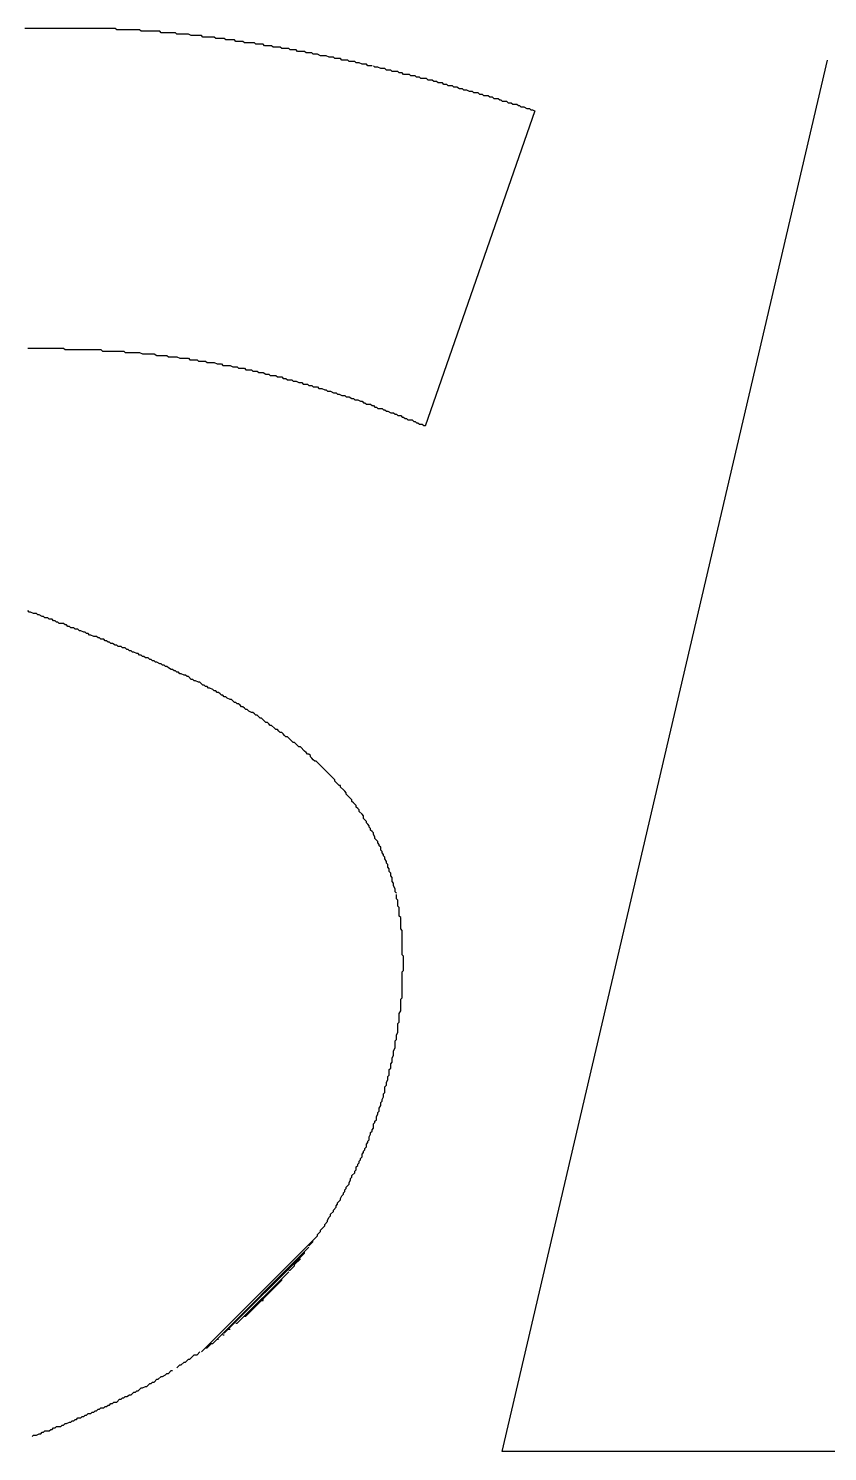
# Model space of a CAD drawing. Extents: x 168 to 388, y 259 to 356.
# Drawn here: x 223.382 to 223.939, y 307.776 to 308.768 of the extents above; entities that cross this region are included whole.
import ezdxf

# ---------------------------------------------------------------- set-up
doc = ezdxf.new("R2010")
doc.units = 0
doc.header["$MEASUREMENT"] = 0
doc.layers.get('0').update_dxf_attribs({"linetype": 'CONTINUOUS'})

msp = doc.modelspace()

# ---------------------------------------------------------------- linework, layer by layer
at = {"color": 7, "linetype": 'Continuous'}
for p, q in [((223.443, 308.768), (223.38, 308.768)), ((223.444, 308.767), (223.443, 308.768)), ((223.46, 308.767), (223.444, 308.767)), ((223.461, 308.766), (223.46, 308.767)), ((223.474, 308.766), (223.461, 308.766)), ((223.475, 308.765), (223.474, 308.766)), ((223.485, 308.765), (223.475, 308.765)), ((223.486, 308.764), (223.485, 308.765)), ((223.494, 308.764), (223.486, 308.764)), ((223.496, 308.763), (223.494, 308.764)), ((223.503, 308.763), (223.496, 308.763)), ((223.504, 308.762), (223.503, 308.763)), ((223.512, 308.762), (223.504, 308.762)), ((223.513, 308.761), (223.512, 308.762)), ((223.519, 308.761), (223.513, 308.761)), ((223.52, 308.76), (223.519, 308.761)), ((223.526, 308.76), (223.52, 308.76)), ((223.527, 308.759), (223.526, 308.76)), ((223.532, 308.759), (223.527, 308.759)), ((223.533, 308.758), (223.532, 308.759)), ((223.54, 308.758), (223.533, 308.758)), ((223.541, 308.757), (223.54, 308.758)), ((223.546, 308.757), (223.541, 308.757)), ((223.547, 308.756), (223.546, 308.757)), ((223.552, 308.756), (223.547, 308.756)), ((223.553, 308.755), (223.552, 308.756)), ((223.558, 308.755), (223.553, 308.755)), ((223.559, 308.754), (223.558, 308.755)), ((223.564, 308.754), (223.559, 308.754)), ((223.565, 308.753), (223.564, 308.754)), ((223.569, 308.753), (223.565, 308.753)), ((223.57, 308.752), (223.569, 308.753)), ((223.575, 308.752), (223.57, 308.752)), ((223.576, 308.751), (223.575, 308.752)), ((223.58, 308.751), (223.576, 308.751)), ((223.581, 308.75), (223.58, 308.751)), ((223.584, 308.75), (223.581, 308.75)), ((223.586, 308.749), (223.584, 308.75)), ((223.59, 308.749), (223.586, 308.749)), ((223.592, 308.748), (223.59, 308.749)), ((223.595, 308.748), (223.592, 308.748)), ((223.596, 308.747), (223.595, 308.748)), ((223.6, 308.747), (223.596, 308.747)), ((223.601, 308.746), (223.6, 308.747)), ((223.605, 308.746), (223.601, 308.746)), ((223.606, 308.745), (223.605, 308.746)), ((223.61, 308.745), (223.606, 308.745)), ((223.611, 308.744), (223.61, 308.745)), ((223.613, 308.744), (223.611, 308.744)), ((223.615, 308.743), (223.613, 308.744)), ((223.618, 308.743), (223.615, 308.743)), ((223.619, 308.742), (223.618, 308.743)), ((223.622, 308.742), (223.619, 308.742)), ((223.624, 308.741), (223.623, 308.742)), ((223.626, 308.741), (223.624, 308.741)), ((223.628, 308.74), (223.626, 308.741)), ((223.631, 308.74), (223.628, 308.74)), ((223.632, 308.739), (223.631, 308.74)), ((223.635, 308.739), (223.632, 308.739)), ((223.636, 308.738), (223.635, 308.739)), ((223.64, 308.738), (223.636, 308.738)), ((223.641, 308.737), (223.64, 308.738)), ((223.71275, 307.77556), (223.93947, 308.74579)), ((223.643, 308.737), (223.641, 308.737)), ((223.644, 308.736), (223.643, 308.737)), ((223.648, 308.736), (223.644, 308.736)), ((223.649, 308.735), (223.648, 308.736)), ((223.652, 308.735), (223.649, 308.735)), ((223.653, 308.734), (223.652, 308.735)), ((223.655, 308.734), (223.653, 308.734)), ((223.656, 308.733), (223.655, 308.734)), ((223.66, 308.733), (223.656, 308.733)), ((223.661, 308.732), (223.66, 308.733)), ((223.664, 308.732), (223.661, 308.732)), ((223.665, 308.731), (223.664, 308.732)), ((223.667, 308.731), (223.665, 308.731)), ((223.668, 308.73), (223.667, 308.731)), ((223.671, 308.73), (223.668, 308.73)), ((223.672, 308.729), (223.671, 308.73)), ((223.674, 308.729), (223.672, 308.729)), ((223.675, 308.728), (223.674, 308.729)), ((223.678, 308.728), (223.675, 308.728)), ((223.679, 308.727), (223.678, 308.728)), ((223.681, 308.727), (223.679, 308.727)), ((223.683, 308.726), (223.681, 308.727)), ((223.685, 308.726), (223.683, 308.726)), ((223.686, 308.725), (223.685, 308.726)), ((223.688, 308.725), (223.686, 308.725)), ((223.69, 308.724), (223.688, 308.725)), ((223.692, 308.724), (223.69, 308.724)), ((223.693, 308.723), (223.692, 308.724)), ((223.696, 308.723), (223.693, 308.723)), ((223.697, 308.722), (223.696, 308.723)), ((223.699, 308.722), (223.697, 308.722)), ((223.7, 308.721), (223.699, 308.722)), ((223.703, 308.721), (223.7, 308.721)), ((223.704, 308.72), (223.703, 308.721)), ((223.706, 308.72), (223.704, 308.72)), ((223.707, 308.719), (223.706, 308.72)), ((223.71, 308.719), (223.707, 308.719)), ((223.711, 308.718), (223.71, 308.719)), ((223.712, 308.718), (223.711, 308.718)), ((223.713, 308.717), (223.712, 308.718)), ((223.73551, 308.71048), (223.65892, 308.49071)), ((223.716, 308.717), (223.713, 308.717)), ((223.717, 308.716), (223.716, 308.717)), ((223.719, 308.716), (223.717, 308.716)), ((223.72, 308.715), (223.719, 308.716)), ((223.723, 308.715), (223.72, 308.715)), ((223.724, 308.714), (223.723, 308.715)), ((223.725, 308.714), (223.724, 308.714)), ((223.726, 308.713), (223.725, 308.714)), ((223.728, 308.713), (223.726, 308.713)), ((223.73, 308.712), (223.728, 308.713)), ((223.732, 308.712), (223.73, 308.712)), ((223.733, 308.711), (223.732, 308.712)), ((223.734, 308.711), (223.733, 308.711)), ((223.736, 308.71), (223.734, 308.711)), ((223.382, 308.545), (223.407, 308.545)), ((223.407, 308.545), (223.408, 308.544)), ((223.408, 308.544), (223.433, 308.544)), ((223.433, 308.544), (223.434, 308.543)), ((223.434, 308.543), (223.449, 308.543)), ((223.449, 308.543), (223.45, 308.542)), ((223.45, 308.542), (223.46, 308.542)), ((223.46, 308.542), (223.462, 308.541)), ((223.462, 308.541), (223.47, 308.541)), ((223.47, 308.541), (223.472, 308.54)), ((223.472, 308.54), (223.479, 308.54)), ((223.479, 308.54), (223.48, 308.539)), ((223.48, 308.539), (223.486, 308.539)), ((223.486, 308.539), (223.488, 308.538)), ((223.488, 308.538), (223.494, 308.538)), ((223.494, 308.538), (223.495, 308.537)), ((223.495, 308.537), (223.5, 308.537)), ((223.5, 308.537), (223.501, 308.536)), ((223.501, 308.536), (223.506, 308.536)), ((223.506, 308.536), (223.507, 308.535)), ((223.507, 308.535), (223.512, 308.535)), ((223.512, 308.535), (223.514, 308.534)), ((223.514, 308.534), (223.517, 308.534)), ((223.517, 308.534), (223.518, 308.533)), ((223.518, 308.533), (223.523, 308.533)), ((223.523, 308.533), (223.525, 308.532)), ((223.525, 308.532), (223.528, 308.532)), ((223.528, 308.532), (223.529, 308.531)), ((223.529, 308.531), (223.533, 308.531)), ((223.533, 308.531), (223.534, 308.53)), ((223.534, 308.53), (223.538, 308.53)), ((223.538, 308.53), (223.539, 308.529)), ((223.539, 308.529), (223.542, 308.529)), ((223.542, 308.529), (223.543, 308.528)), ((223.543, 308.528), (223.546, 308.528)), ((223.546, 308.528), (223.548, 308.527)), ((223.548, 308.527), (223.55, 308.527)), ((223.55, 308.527), (223.551, 308.526)), ((223.551, 308.526), (223.555, 308.526)), ((223.555, 308.526), (223.556, 308.525)), ((223.556, 308.525), (223.559, 308.525)), ((223.559, 308.525), (223.56, 308.524)), ((223.56, 308.524), (223.562, 308.524)), ((223.562, 308.524), (223.563, 308.523)), ((223.563, 308.523), (223.566, 308.523)), ((223.566, 308.523), (223.567, 308.522)), ((223.567, 308.522), (223.569, 308.522)), ((223.569, 308.522), (223.571, 308.521)), ((223.571, 308.521), (223.573, 308.521)), ((223.573, 308.521), (223.574, 308.52)), ((223.574, 308.52), (223.577, 308.52)), ((223.577, 308.52), (223.578, 308.519)), ((223.578, 308.519), (223.58, 308.519)), ((223.58, 308.519), (223.581, 308.518)), ((223.581, 308.518), (223.584, 308.518)), ((223.584, 308.518), (223.585, 308.517)), ((223.585, 308.517), (223.587, 308.517)), ((223.587, 308.517), (223.589, 308.516)), ((223.589, 308.516), (223.59, 308.516)), ((223.59, 308.516), (223.591, 308.515)), ((223.591, 308.515), (223.593, 308.515)), ((223.593, 308.515), (223.595, 308.514)), ((223.595, 308.514), (223.597, 308.514)), ((223.597, 308.514), (223.598, 308.513)), ((223.598, 308.513), (223.599, 308.513)), ((223.599, 308.513), (223.601, 308.512)), ((223.601, 308.512), (223.603, 308.512)), ((223.603, 308.512), (223.604, 308.511)), ((223.604, 308.511), (223.606, 308.511)), ((223.606, 308.511), (223.608, 308.51)), ((223.608, 308.51), (223.609, 308.51)), ((223.609, 308.51), (223.61, 308.509)), ((223.61, 308.509), (223.612, 308.509)), ((223.612, 308.509), (223.614, 308.508)), ((223.614, 308.508), (223.615, 308.508)), ((223.615, 308.508), (223.616, 308.507)), ((223.616, 308.507), (223.617, 308.507)), ((223.617, 308.507), (223.618, 308.506)), ((223.618, 308.506), (223.621, 308.506)), ((223.621, 308.506), (223.622, 308.505)), ((223.622, 308.505), (223.623, 308.505)), ((223.623, 308.505), (223.624, 308.504)), ((223.624, 308.504), (223.625, 308.504)), ((223.625, 308.504), (223.626, 308.503)), ((223.626, 308.503), (223.629, 308.503)), ((223.629, 308.503), (223.63, 308.502)), ((223.63, 308.502), (223.631, 308.502)), ((223.631, 308.502), (223.632, 308.501)), ((223.632, 308.501), (223.633, 308.501)), ((223.633, 308.501), (223.635, 308.5)), ((223.635, 308.5), (223.637, 308.5)), ((223.637, 308.5), (223.638, 308.499)), ((223.638, 308.499), (223.639, 308.499)), ((223.639, 308.499), (223.64, 308.498)), ((223.64, 308.498), (223.642, 308.498)), ((223.642, 308.498), (223.643, 308.497)), ((223.643, 308.497), (223.644, 308.497)), ((223.644, 308.497), (223.645, 308.496)), ((223.645, 308.496), (223.646, 308.496)), ((223.646, 308.496), (223.647, 308.495)), ((223.647, 308.495), (223.65, 308.495)), ((223.65, 308.495), (223.651, 308.494)), ((223.651, 308.494), (223.652, 308.494)), ((223.652, 308.494), (223.653, 308.493)), ((223.653, 308.493), (223.654, 308.493)), ((223.654, 308.493), (223.655, 308.492)), ((223.655, 308.492), (223.657, 308.492)), ((223.657, 308.492), (223.658, 308.491)), ((223.658, 308.491), (223.659, 308.491)), ((223.383, 308.361), (223.382, 308.362)), ((223.384, 308.361), (223.383, 308.361)), ((223.386, 308.36), (223.384, 308.361)), ((223.388, 308.36), (223.386, 308.36)), ((223.389, 308.359), (223.388, 308.36)), ((223.39, 308.359), (223.389, 308.359)), ((223.392, 308.358), (223.39, 308.359)), ((223.393, 308.358), (223.392, 308.358)), ((223.394, 308.357), (223.393, 308.358)), ((223.396, 308.357), (223.394, 308.357)), ((223.397, 308.356), (223.396, 308.357)), ((223.399, 308.356), (223.397, 308.356)), ((223.4, 308.355), (223.399, 308.356)), ((223.401, 308.355), (223.4, 308.355)), ((223.402, 308.354), (223.401, 308.355)), ((223.403, 308.354), (223.402, 308.354)), ((223.404, 308.353), (223.403, 308.354)), ((223.407, 308.353), (223.404, 308.353)), ((223.408, 308.352), (223.407, 308.353)), ((223.409, 308.352), (223.408, 308.352)), ((223.41, 308.351), (223.409, 308.352)), ((223.411, 308.351), (223.41, 308.351)), ((223.412, 308.35), (223.411, 308.351)), ((223.414, 308.35), (223.412, 308.35)), ((223.415, 308.349), (223.414, 308.35)), ((223.417, 308.349), (223.415, 308.349)), ((223.418, 308.348), (223.417, 308.349)), ((223.419, 308.348), (223.418, 308.348)), ((223.421, 308.347), (223.419, 308.348)), ((223.422, 308.347), (223.421, 308.347)), ((223.423, 308.346), (223.422, 308.347)), ((223.424, 308.346), (223.423, 308.346)), ((223.425, 308.345), (223.424, 308.346)), ((223.426, 308.345), (223.425, 308.345)), ((223.428, 308.344), (223.426, 308.345)), ((223.43, 308.344), (223.428, 308.344)), ((223.431, 308.343), (223.43, 308.344)), ((223.432, 308.343), (223.431, 308.343)), ((223.433, 308.342), (223.432, 308.343)), ((223.435, 308.342), (223.433, 308.342)), ((223.436, 308.341), (223.435, 308.342)), ((223.437, 308.341), (223.436, 308.341)), ((223.438, 308.34), (223.437, 308.341)), ((223.439, 308.34), (223.438, 308.34)), ((223.44, 308.339), (223.439, 308.34)), ((223.441, 308.339), (223.44, 308.339)), ((223.443, 308.338), (223.441, 308.339)), ((223.444, 308.338), (223.443, 308.338)), ((223.445, 308.337), (223.444, 308.338)), ((223.447, 308.337), (223.445, 308.337)), ((223.448, 308.336), (223.447, 308.337)), ((223.45, 308.336), (223.448, 308.336)), ((223.451, 308.335), (223.45, 308.336)), ((223.452, 308.335), (223.451, 308.335)), ((223.453, 308.334), (223.452, 308.335)), ((223.454, 308.334), (223.453, 308.334)), ((223.455, 308.333), (223.454, 308.334)), ((223.456, 308.333), (223.455, 308.333)), ((223.458, 308.332), (223.456, 308.333)), ((223.459, 308.332), (223.458, 308.332)), ((223.46, 308.331), (223.459, 308.332)), ((223.461, 308.331), (223.46, 308.331)), ((223.462, 308.33), (223.461, 308.331)), ((223.463, 308.33), (223.462, 308.33)), ((223.464, 308.329), (223.463, 308.33)), ((223.466, 308.329), (223.464, 308.329)), ((223.467, 308.328), (223.466, 308.329)), ((223.468, 308.328), (223.467, 308.328)), ((223.469, 308.327), (223.468, 308.328)), ((223.47, 308.327), (223.469, 308.327)), ((223.471, 308.326), (223.47, 308.327)), ((223.472, 308.326), (223.471, 308.326)), ((223.474, 308.325), (223.472, 308.326)), ((223.475, 308.325), (223.474, 308.325)), ((223.476, 308.324), (223.475, 308.325)), ((223.477, 308.324), (223.476, 308.324)), ((223.478, 308.323), (223.477, 308.324)), ((223.479, 308.323), (223.478, 308.323)), ((223.48, 308.322), (223.479, 308.323)), ((223.482, 308.321), (223.48, 308.322)), ((223.483, 308.321), (223.482, 308.321)), ((223.484, 308.32), (223.483, 308.321)), ((223.485, 308.32), (223.484, 308.32)), ((223.486, 308.319), (223.485, 308.32)), ((223.487, 308.319), (223.486, 308.319)), ((223.488, 308.318), (223.487, 308.319)), ((223.489, 308.318), (223.488, 308.318)), ((223.491, 308.317), (223.489, 308.318)), ((223.492, 308.317), (223.491, 308.317)), ((223.493, 308.316), (223.492, 308.317)), ((223.494, 308.316), (223.493, 308.316)), ((223.496, 308.314), (223.494, 308.316)), ((223.497, 308.314), (223.496, 308.314)), ((223.498, 308.313), (223.497, 308.314)), ((223.499, 308.313), (223.498, 308.313)), ((223.501, 308.312), (223.499, 308.313)), ((223.502, 308.312), (223.501, 308.312)), ((223.503, 308.311), (223.502, 308.312)), ((223.504, 308.31), (223.503, 308.311)), ((223.505, 308.31), (223.504, 308.31)), ((223.506, 308.309), (223.505, 308.31)), ((223.507, 308.309), (223.506, 308.309)), ((223.508, 308.308), (223.507, 308.309)), ((223.509, 308.308), (223.508, 308.308)), ((223.511, 308.307), (223.509, 308.308)), ((223.512, 308.306), (223.511, 308.307)), ((223.513, 308.306), (223.512, 308.306)), ((223.514, 308.305), (223.513, 308.306)), ((223.515, 308.305), (223.514, 308.305)), ((223.516, 308.304), (223.515, 308.305)), ((223.517, 308.303), (223.516, 308.304)), ((223.518, 308.303), (223.517, 308.303)), ((223.519, 308.302), (223.518, 308.303)), ((223.52, 308.302), (223.519, 308.302)), ((223.521, 308.301), (223.52, 308.302)), ((223.523, 308.3), (223.521, 308.301)), ((223.524, 308.3), (223.523, 308.3)), ((223.525, 308.299), (223.524, 308.3)), ((223.526, 308.298), (223.525, 308.299)), ((223.527, 308.298), (223.526, 308.298)), ((223.528, 308.297), (223.527, 308.298)), ((223.529, 308.297), (223.528, 308.297)), ((223.53, 308.296), (223.529, 308.297)), ((223.531, 308.295), (223.53, 308.296)), ((223.532, 308.295), (223.531, 308.295)), ((223.533, 308.294), (223.532, 308.295)), ((223.534, 308.293), (223.533, 308.294)), ((223.535, 308.293), (223.534, 308.293)), ((223.536, 308.292), (223.535, 308.293)), ((223.538, 308.291), (223.536, 308.292)), ((223.539, 308.291), (223.538, 308.291)), ((223.54, 308.29), (223.539, 308.291)), ((223.541, 308.289), (223.54, 308.29)), ((223.542, 308.289), (223.541, 308.289)), ((223.544, 308.287), (223.542, 308.289)), ((223.545, 308.287), (223.544, 308.287)), ((223.547, 308.285), (223.545, 308.287)), ((223.548, 308.284), (223.547, 308.285)), ((223.549, 308.284), (223.548, 308.284)), ((223.55, 308.283), (223.549, 308.284)), ((223.551, 308.282), (223.55, 308.283)), ((223.552, 308.282), (223.551, 308.282)), ((223.554, 308.28), (223.552, 308.282)), ((223.555, 308.279), (223.554, 308.28)), ((223.556, 308.279), (223.555, 308.279)), ((223.557, 308.278), (223.556, 308.279)), ((223.558, 308.277), (223.557, 308.278)), ((223.559, 308.277), (223.558, 308.277)), ((223.56, 308.276), (223.559, 308.277)), ((223.561, 308.275), (223.56, 308.276)), ((223.562, 308.274), (223.561, 308.275)), ((223.563, 308.274), (223.562, 308.274)), ((223.564, 308.273), (223.563, 308.274)), ((223.567, 308.27), (223.564, 308.273)), ((223.568, 308.27), (223.567, 308.27)), ((223.57, 308.268), (223.568, 308.27)), ((223.571, 308.267), (223.57, 308.268)), ((223.572, 308.267), (223.571, 308.267)), ((223.575, 308.264), (223.572, 308.267)), ((223.576, 308.263), (223.575, 308.264)), ((223.577, 308.262), (223.576, 308.263)), ((223.578, 308.262), (223.577, 308.262)), ((223.579, 308.261), (223.578, 308.262)), ((223.579, 308.26), (223.579, 308.261)), ((223.58, 308.259), (223.579, 308.26)), ((223.581, 308.258), (223.58, 308.259)), ((223.582, 308.257), (223.581, 308.258)), ((223.583, 308.257), (223.582, 308.257)), ((223.584, 308.256), (223.583, 308.257)), ((223.587, 308.253), (223.584, 308.256)), ((223.593, 308.247), (223.587, 308.253)), ((223.594, 308.246), (223.593, 308.247)), ((223.596, 308.244), (223.594, 308.246)), ((223.596, 308.243), (223.596, 308.244)), ((223.599, 308.24), (223.596, 308.243)), ((223.6, 308.24), (223.599, 308.24)), ((223.6, 308.239), (223.6, 308.24)), ((223.602, 308.237), (223.6, 308.239)), ((223.603, 308.236), (223.602, 308.237)), ((223.604, 308.235), (223.603, 308.236)), ((223.604, 308.234), (223.604, 308.235)), ((223.606, 308.232), (223.604, 308.234)), ((223.607, 308.231), (223.606, 308.232)), ((223.608, 308.23), (223.607, 308.231)), ((223.608, 308.229), (223.608, 308.23)), ((223.609, 308.228), (223.608, 308.229)), ((223.61, 308.227), (223.609, 308.228)), ((223.611, 308.226), (223.61, 308.227)), ((223.611, 308.225), (223.611, 308.226)), ((223.612, 308.224), (223.611, 308.225)), ((223.613, 308.223), (223.612, 308.224)), ((223.613, 308.222), (223.613, 308.223)), ((223.615, 308.22), (223.613, 308.222)), ((223.616, 308.219), (223.615, 308.22)), ((223.616, 308.217), (223.616, 308.219)), ((223.617, 308.216), (223.616, 308.217)), ((223.618, 308.215), (223.617, 308.216)), ((223.618, 308.214), (223.618, 308.215)), ((223.619, 308.213), (223.618, 308.214)), ((223.62, 308.212), (223.619, 308.213)), ((223.62, 308.211), (223.62, 308.212)), ((223.621, 308.21), (223.62, 308.211)), ((223.621, 308.209), (223.621, 308.21)), ((223.622, 308.208), (223.621, 308.209)), ((223.623, 308.207), (223.622, 308.208)), ((223.623, 308.206), (223.623, 308.207)), ((223.624, 308.204), (223.623, 308.206)), ((223.624, 308.203), (223.624, 308.204)), ((223.626, 308.201), (223.624, 308.203)), ((223.626, 308.2), (223.626, 308.201)), ((223.627, 308.199), (223.626, 308.2)), ((223.627, 308.198), (223.627, 308.199)), ((223.628, 308.197), (223.627, 308.198)), ((223.628, 308.195), (223.628, 308.197)), ((223.629, 308.194), (223.628, 308.195)), ((223.629, 308.193), (223.629, 308.194)), ((223.63, 308.192), (223.629, 308.193)), ((223.63, 308.191), (223.63, 308.192)), ((223.631, 308.19), (223.63, 308.191)), ((223.631, 308.189), (223.631, 308.19)), ((223.632, 308.187), (223.631, 308.189)), ((223.632, 308.186), (223.632, 308.187)), ((223.633, 308.185), (223.632, 308.186)), ((223.633, 308.183), (223.633, 308.185)), ((223.634, 308.182), (223.633, 308.183)), ((223.634, 308.18), (223.634, 308.182)), ((223.635, 308.179), (223.634, 308.18)), ((223.635, 308.177), (223.635, 308.179)), ((223.636, 308.176), (223.635, 308.177)), ((223.636, 308.173), (223.636, 308.176)), ((223.637, 308.172), (223.636, 308.173)), ((223.637, 308.17), (223.637, 308.172)), ((223.638, 308.168), (223.637, 308.17)), ((223.638, 308.166), (223.638, 308.168)), ((223.639, 308.165), (223.638, 308.166)), ((223.639, 308.161), (223.639, 308.164)), ((223.64, 308.16), (223.639, 308.161)), ((223.64, 308.156), (223.64, 308.16)), ((223.641, 308.155), (223.64, 308.156)), ((223.641, 308.149), (223.641, 308.155)), ((223.642, 308.148), (223.641, 308.149)), ((223.642, 308.14), (223.642, 308.148)), ((223.643, 308.139), (223.642, 308.14)), ((223.643, 308.122), (223.643, 308.139)), ((223.644, 308.121), (223.643, 308.122)), ((223.644, 308.111), (223.644, 308.121)), ((223.643, 308.11), (223.644, 308.111)), ((223.643, 308.092), (223.643, 308.11)), ((223.641, 308.081), (223.642, 308.083)), ((223.642, 308.091), (223.643, 308.092)), ((223.642, 308.083), (223.642, 308.091)), ((223.64, 308.074), (223.641, 308.075)), ((223.64, 308.068), (223.64, 308.074)), ((223.641, 308.075), (223.641, 308.081)), ((223.638, 308.062), (223.639, 308.063)), ((223.639, 308.066), (223.64, 308.068)), ((223.639, 308.063), (223.639, 308.066)), ((223.637, 308.055), (223.638, 308.057)), ((223.637, 308.052), (223.637, 308.055)), ((223.638, 308.057), (223.638, 308.062)), ((223.634, 308.042), (223.635, 308.043)), ((223.635, 308.046), (223.636, 308.047)), ((223.635, 308.043), (223.635, 308.046)), ((223.636, 308.05), (223.637, 308.052)), ((223.636, 308.047), (223.636, 308.05)), ((223.632, 308.033), (223.633, 308.035)), ((223.632, 308.031), (223.632, 308.033)), ((223.633, 308.037), (223.634, 308.038)), ((223.633, 308.035), (223.633, 308.037)), ((223.634, 308.038), (223.634, 308.042)), ((223.63, 308.025), (223.631, 308.026)), ((223.63, 308.023), (223.63, 308.025)), ((223.631, 308.03), (223.632, 308.031)), ((223.631, 308.026), (223.631, 308.03)), ((223.627, 308.015), (223.628, 308.017)), ((223.627, 308.013), (223.627, 308.015)), ((223.628, 308.019), (223.629, 308.02)), ((223.628, 308.017), (223.628, 308.019)), ((223.629, 308.021), (223.63, 308.023)), ((223.629, 308.02), (223.629, 308.021)), ((223.623, 308.004), (223.624, 308.005)), ((223.623, 308.001), (223.623, 308.004)), ((223.624, 308.006), (223.625, 308.007)), ((223.624, 308.005), (223.624, 308.006)), ((223.625, 308.009), (223.626, 308.011)), ((223.625, 308.007), (223.625, 308.009)), ((223.626, 308.012), (223.627, 308.013)), ((223.626, 308.011), (223.626, 308.012)), ((223.62, 307.995), (223.621, 307.997)), ((223.62, 307.993), (223.62, 307.995)), ((223.621, 307.998), (223.622, 307.999)), ((223.621, 307.997), (223.621, 307.998)), ((223.622, 308), (223.623, 308.001)), ((223.622, 307.999), (223.622, 308)), ((223.615, 307.983), (223.616, 307.984)), ((223.616, 307.985), (223.617, 307.986)), ((223.616, 307.984), (223.616, 307.985)), ((223.617, 307.987), (223.618, 307.988)), ((223.617, 307.986), (223.617, 307.987)), ((223.618, 307.99), (223.619, 307.991)), ((223.618, 307.988), (223.618, 307.99)), ((223.619, 307.992), (223.62, 307.993)), ((223.619, 307.991), (223.619, 307.992)), ((223.611, 307.974), (223.612, 307.975)), ((223.611, 307.972), (223.611, 307.974)), ((223.612, 307.976), (223.613, 307.977)), ((223.612, 307.975), (223.612, 307.976)), ((223.613, 307.978), (223.614, 307.979)), ((223.613, 307.977), (223.613, 307.978)), ((223.614, 307.98), (223.615, 307.981)), ((223.614, 307.979), (223.614, 307.98)), ((223.615, 307.981), (223.615, 307.983)), ((223.606, 307.963), (223.607, 307.965)), ((223.607, 307.966), (223.608, 307.967)), ((223.607, 307.965), (223.607, 307.966)), ((223.608, 307.968), (223.61, 307.97)), ((223.608, 307.967), (223.608, 307.968)), ((223.61, 307.971), (223.611, 307.972)), ((223.61, 307.97), (223.61, 307.971)), ((223.6, 307.952), (223.601, 307.954)), ((223.601, 307.954), (223.602, 307.955)), ((223.602, 307.956), (223.603, 307.957)), ((223.602, 307.955), (223.602, 307.956)), ((223.603, 307.958), (223.604, 307.959)), ((223.603, 307.957), (223.603, 307.958)), ((223.604, 307.96), (223.606, 307.962)), ((223.604, 307.959), (223.604, 307.96)), ((223.606, 307.962), (223.606, 307.963)), ((223.595, 307.944), (223.597, 307.946)), ((223.595, 307.943), (223.595, 307.944)), ((223.597, 307.947), (223.598, 307.948)), ((223.597, 307.946), (223.597, 307.947)), ((223.598, 307.949), (223.6, 307.951)), ((223.598, 307.948), (223.598, 307.949)), ((223.6, 307.951), (223.6, 307.952)), ((223.589, 307.934), (223.591, 307.936)), ((223.589, 307.933), (223.589, 307.934)), ((223.591, 307.937), (223.592, 307.939)), ((223.591, 307.936), (223.591, 307.937)), ((223.592, 307.939), (223.593, 307.94)), ((223.593, 307.941), (223.595, 307.943)), ((223.593, 307.94), (223.593, 307.941)), ((223.503, 307.845), (223.584, 307.926)), ((223.584, 307.927), (223.586, 307.929)), ((223.584, 307.926), (223.584, 307.927)), ((223.586, 307.93), (223.589, 307.933)), ((223.586, 307.929), (223.586, 307.93)), ((223.511, 307.851), (223.578, 307.918)), ((223.519, 307.858), (223.575, 307.914)), ((223.575, 307.914), (223.575, 307.915)), ((223.578, 307.919), (223.581, 307.922)), ((223.565, 307.902), (223.568, 307.905)), ((223.568, 307.906), (223.572, 307.91)), ((223.568, 307.905), (223.568, 307.906)), ((223.528, 307.865), (223.564, 307.901)), ((223.534, 307.87), (223.559, 307.895)), ((223.559, 307.895), (223.559, 307.896)), ((223.564, 307.902), (223.565, 307.902)), ((223.538, 307.875), (223.539, 307.875)), ((223.545, 307.881), (223.546, 307.881)), ((223.546, 307.881), (223.546, 307.882)), ((223.527, 307.865), (223.528, 307.865)), ((223.533, 307.87), (223.534, 307.87)), ((223.537, 307.873), (223.537, 307.874)), ((223.518, 307.857), (223.519, 307.857)), ((223.522, 307.861), (223.523, 307.861)), ((223.5, 307.843), (223.502, 307.845)), ((223.506, 307.848), (223.507, 307.848)), ((223.507, 307.848), (223.51, 307.851)), ((223.51, 307.851), (223.511, 307.851)), ((223.514, 307.854), (223.515, 307.854)), ((223.486, 307.834), (223.488, 307.836)), ((223.488, 307.836), (223.489, 307.836)), ((223.489, 307.836), (223.491, 307.838)), ((223.491, 307.838), (223.492, 307.838)), ((223.492, 307.838), (223.494, 307.84)), ((223.494, 307.84), (223.495, 307.84)), ((223.495, 307.84), (223.498, 307.843)), ((223.498, 307.843), (223.5, 307.843)), ((223.47, 307.824), (223.472, 307.826)), ((223.472, 307.826), (223.473, 307.826)), ((223.473, 307.826), (223.475, 307.828)), ((223.475, 307.828), (223.476, 307.828)), ((223.476, 307.828), (223.478, 307.829)), ((223.478, 307.829), (223.479, 307.83)), ((223.479, 307.83), (223.48, 307.83)), ((223.48, 307.83), (223.482, 307.832)), ((223.482, 307.832), (223.483, 307.832)), ((223.451, 307.814), (223.453, 307.815)), ((223.453, 307.815), (223.454, 307.815)), ((223.454, 307.815), (223.456, 307.817)), ((223.456, 307.817), (223.457, 307.817)), ((223.457, 307.817), (223.458, 307.818)), ((223.458, 307.818), (223.459, 307.818)), ((223.459, 307.818), (223.461, 307.82)), ((223.461, 307.82), (223.462, 307.82)), ((223.462, 307.82), (223.464, 307.821)), ((223.464, 307.821), (223.465, 307.821)), ((223.465, 307.821), (223.467, 307.823)), ((223.467, 307.823), (223.468, 307.823)), ((223.468, 307.823), (223.469, 307.824)), ((223.469, 307.824), (223.47, 307.824)), ((223.43, 307.804), (223.431, 307.805)), ((223.431, 307.805), (223.432, 307.805)), ((223.432, 307.805), (223.433, 307.806)), ((223.433, 307.806), (223.435, 307.806)), ((223.435, 307.806), (223.436, 307.807)), ((223.436, 307.807), (223.437, 307.807)), ((223.437, 307.807), (223.438, 307.808)), ((223.438, 307.808), (223.439, 307.808)), ((223.439, 307.808), (223.44, 307.809)), ((223.44, 307.809), (223.441, 307.809)), ((223.441, 307.809), (223.442, 307.81)), ((223.442, 307.81), (223.444, 307.81)), ((223.444, 307.81), (223.446, 307.812)), ((223.446, 307.812), (223.447, 307.812)), ((223.447, 307.812), (223.448, 307.813)), ((223.448, 307.813), (223.449, 307.813)), ((223.449, 307.813), (223.45, 307.814)), ((223.45, 307.814), (223.451, 307.814)), ((223.407, 307.794), (223.408, 307.795)), ((223.408, 307.795), (223.409, 307.795)), ((223.409, 307.795), (223.411, 307.796)), ((223.411, 307.796), (223.412, 307.796)), ((223.412, 307.796), (223.413, 307.797)), ((223.413, 307.797), (223.414, 307.797)), ((223.414, 307.797), (223.415, 307.798)), ((223.415, 307.798), (223.416, 307.798)), ((223.416, 307.798), (223.417, 307.799)), ((223.417, 307.799), (223.419, 307.799)), ((223.419, 307.799), (223.42, 307.8)), ((223.42, 307.8), (223.421, 307.8)), ((223.421, 307.8), (223.422, 307.801)), ((223.422, 307.801), (223.423, 307.801)), ((223.423, 307.801), (223.424, 307.802)), ((223.424, 307.802), (223.426, 307.802)), ((223.426, 307.802), (223.427, 307.803)), ((223.427, 307.803), (223.428, 307.803)), ((223.428, 307.803), (223.429, 307.804)), ((223.429, 307.804), (223.43, 307.804)), ((223.385, 307.786), (223.386, 307.787)), ((223.386, 307.787), (223.388, 307.787)), ((223.388, 307.787), (223.39, 307.788)), ((223.39, 307.788), (223.391, 307.788)), ((223.391, 307.788), (223.392, 307.789)), ((223.392, 307.789), (223.393, 307.789)), ((223.393, 307.789), (223.394, 307.79)), ((223.394, 307.79), (223.397, 307.79)), ((223.397, 307.79), (223.398, 307.791)), ((223.398, 307.791), (223.399, 307.791)), ((223.399, 307.791), (223.4, 307.792)), ((223.4, 307.792), (223.401, 307.792)), ((223.401, 307.792), (223.402, 307.793)), ((223.402, 307.793), (223.405, 307.793)), ((223.405, 307.793), (223.406, 307.794)), ((223.406, 307.794), (223.407, 307.794)), ((224.05183, 307.77556), (223.71275, 307.77556))]:
    msp.add_line(p, q, dxfattribs=at)

doc.saveas('drawing.dxf')
